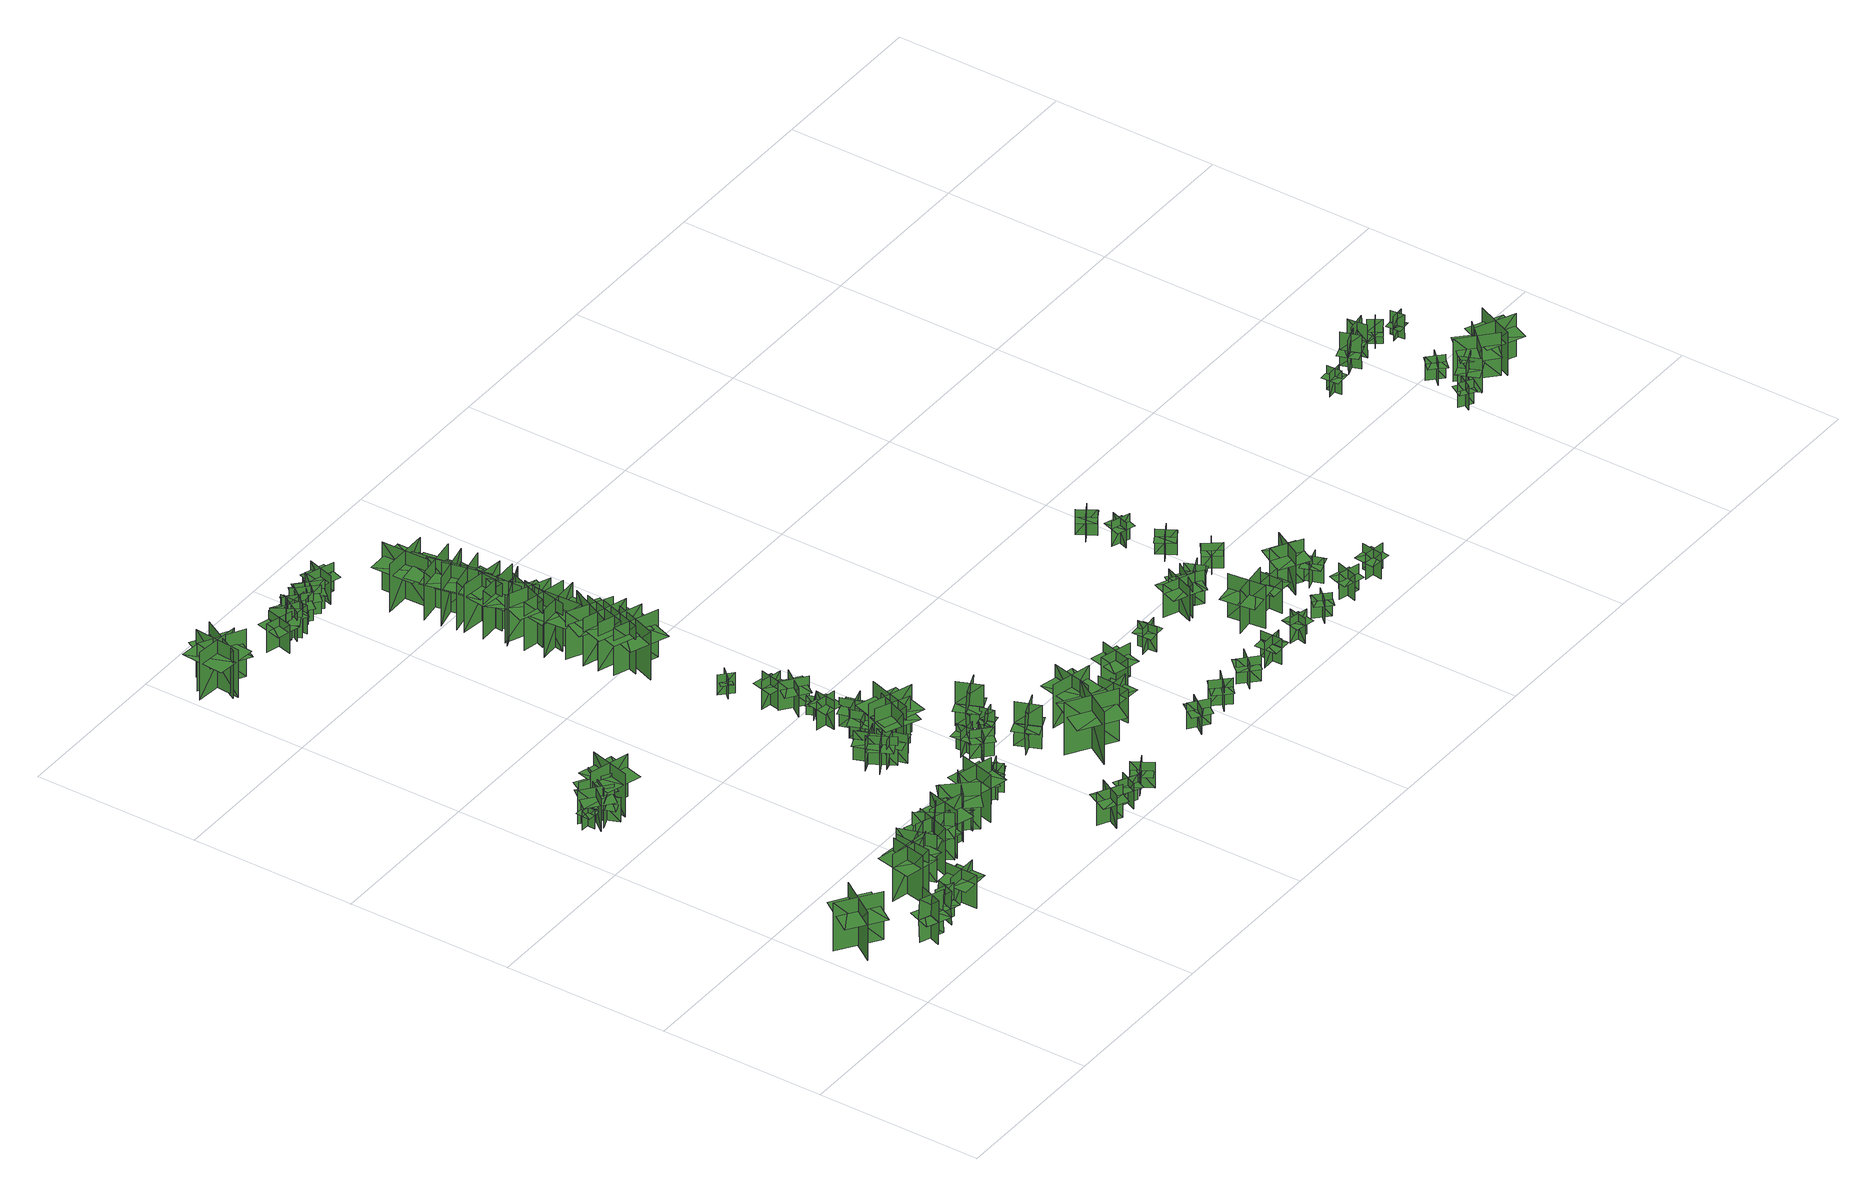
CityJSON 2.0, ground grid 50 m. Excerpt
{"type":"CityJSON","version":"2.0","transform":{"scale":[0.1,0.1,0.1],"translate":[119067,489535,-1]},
"CityObjects":{
"tree1":{"type":"SolitaryVegetationObject","geometry":[{"type":"MultiSurface","lod":"1","boundaries":[[[0,1,2]],[[0,2,3]],[[4,5,6]],[[4,6,7]],[[8,9,10]],[[8,10,11]],[[8,11,12]],[[8,12,13]]]}]},
"tree2":{"type":"SolitaryVegetationObject","geometry":[{"type":"MultiSurface","lod":"1","boundaries":[[[14,15,16]],[[14,16,17]],[[18,19,20]],[[18,20,21]],[[22,23,19]],[[22,19,18]],[[24,25,15]],[[24,15,14]],[[14,15,26]],[[14,26,27]],[[14,28,29]],[[14,29,15]]]}]},
"tree3":{"type":"SolitaryVegetationObject","geometry":[{"type":"MultiSurface","lod":"1","boundaries":[[[30,31,32]],[[30,32,33]],[[34,35,36]],[[34,36,37]],[[38,39,35]],[[38,35,34]],[[40,41,31]],[[40,31,30]],[[30,31,42]],[[30,42,43]],[[30,44,45]],[[30,45,31]]]}]},
"tree4":{"type":"SolitaryVegetationObject","geometry":[{"type":"MultiSurface","lod":"1","boundaries":[[[46,47,48]],[[46,48,49]],[[50,51,52]],[[50,52,53]],[[54,55,56]],[[54,56,57]],[[54,57,58]],[[54,58,59]]]}]},
"tree5":{"type":"SolitaryVegetationObject","geometry":[{"type":"MultiSurface","lod":"1","boundaries":[[[60,61,62]],[[60,62,63]],[[64,65,66]],[[64,66,67]],[[68,69,70]],[[68,70,71]],[[68,71,72]],[[68,72,73]]]}]},
"tree6":{"type":"SolitaryVegetationObject","geometry":[{"type":"MultiSurface","lod":"1","boundaries":[[[74,75,76]],[[74,76,77]],[[78,79,80]],[[78,80,81]],[[82,83,84]],[[82,84,85]],[[82,85,86]],[[82,86,87]]]}]},
"tree7":{"type":"SolitaryVegetationObject","geometry":[{"type":"MultiSurface","lod":"1","boundaries":[[[88,89,90]],[[88,90,91]],[[92,93,94]],[[92,94,95]],[[96,97,98]],[[96,98,99]],[[96,99,100]],[[96,100,101]]]}]},
"tree8":{"type":"SolitaryVegetationObject","geometry":[{"type":"MultiSurface","lod":"1","boundaries":[[[102,103,104]],[[102,104,105]],[[106,107,108]],[[106,108,109]],[[110,111,112]],[[110,112,113]],[[110,113,114]],[[110,114,115]]]}]},
"tree9":{"type":"SolitaryVegetationObject","geometry":[{"type":"MultiSurface","lod":"1","boundaries":[[[116,117,118]],[[116,118,119]],[[120,121,122]],[[120,122,123]],[[124,125,126]],[[124,126,127]],[[124,127,128]],[[124,128,129]]]}]},
"tree10":{"type":"SolitaryVegetationObject","geometry":[{"type":"MultiSurface","lod":"1","boundaries":[[[130,131,132]],[[130,132,133]],[[134,135,136]],[[134,136,137]],[[138,139,140]],[[138,140,141]],[[138,141,142]],[[138,142,143]]]}]},
"tree11":{"type":"SolitaryVegetationObject","geometry":[{"type":"MultiSurface","lod":"1","boundaries":[[[144,145,146]],[[144,146,147]],[[148,149,150]],[[148,150,151]],[[152,153,154]],[[152,154,155]],[[152,155,156]],[[152,156,157]]]}]},
"tree12":{"type":"SolitaryVegetationObject","geometry":[{"type":"MultiSurface","lod":"1","boundaries":[[[158,159,160]],[[158,160,161]],[[162,163,164]],[[162,164,165]],[[166,167,168]],[[166,168,169]],[[166,169,170]],[[166,170,171]]]}]},
"tree13":{"type":"SolitaryVegetationObject","geometry":[{"type":"MultiSurface","lod":"1","boundaries":[[[172,173,174]],[[172,174,175]],[[176,177,178]],[[176,178,179]],[[180,181,182]],[[180,182,183]],[[180,183,184]],[[180,184,185]]]}]},
"tree14":{"type":"SolitaryVegetationObject","geometry":[{"type":"MultiSurface","lod":"1","boundaries":[[[186,187,188]],[[186,188,189]],[[190,191,192]],[[190,192,193]],[[194,195,196]],[[194,196,197]],[[194,197,198]],[[194,198,199]]]}]},
"tree15":{"type":"SolitaryVegetationObject","geometry":[{"type":"MultiSurface","lod":"1","boundaries":[[[200,201,202]],[[200,202,203]],[[204,205,206]],[[204,206,207]],[[208,209,210]],[[208,210,211]],[[208,211,212]],[[208,212,213]]]}]},
"tree16":{"type":"SolitaryVegetationObject","geometry":[{"type":"MultiSurface","lod":"1","boundaries":[[[214,215,216]],[[214,216,217]],[[218,219,220]],[[218,220,221]],[[222,223,224]],[[222,224,225]],[[222,225,226]],[[222,226,227]]]}]},
"tree17":{"type":"SolitaryVegetationObject","geometry":[{"type":"MultiSurface","lod":"1","boundaries":[[[228,229,230]],[[228,230,231]],[[232,233,234]],[[232,234,235]],[[236,237,238]],[[236,238,239]],[[236,239,240]],[[236,240,241]]]}]},
"tree18":{"type":"SolitaryVegetationObject","geometry":[{"type":"MultiSurface","lod":"1","boundaries":[[[242,243,244]],[[242,244,245]],[[246,247,248]],[[246,248,249]],[[250,251,252]],[[250,252,253]],[[250,254,255]],[[250,255,251]]]}]},
"tree19":{"type":"SolitaryVegetationObject","geometry":[{"type":"MultiSurface","lod":"1","boundaries":[[[256,257,258]],[[256,258,259]],[[260,261,262]],[[260,262,263]],[[264,265,266]],[[264,266,267]],[[264,267,268]],[[264,268,269]]]}]},
"tree20":{"type":"SolitaryVegetationObject","geometry":[{"type":"MultiSurface","lod":"1","boundaries":[[[270,271,272]],[[270,272,273]],[[274,275,276]],[[274,276,277]],[[278,279,280]],[[278,280,281]],[[278,281,282]],[[278,282,283]]]}]},
"tree21":{"type":"SolitaryVegetationObject","geometry":[{"type":"MultiSurface","lod":"1","boundaries":[[[284,285,286]],[[284,286,287]],[[288,289,290]],[[288,290,291]],[[292,293,294]],[[292,294,295]],[[292,296,297]],[[292,297,293]]]}]},
"tree22":{"type":"SolitaryVegetationObject","geometry":[{"type":"MultiSurface","lod":"1","boundaries":[[[298,299,300]],[[298,300,301]],[[302,303,304]],[[302,304,305]],[[306,307,308]],[[306,308,309]],[[306,309,310]],[[306,310,311]]]}]},
"tree23":{"type":"SolitaryVegetationObject","geometry":[{"type":"MultiSurface","lod":"1","boundaries":[[[312,313,314]],[[312,314,315]],[[316,317,318]],[[316,318,319]],[[320,321,322]],[[320,322,323]],[[320,324,325]],[[320,325,321]]]}]},
"tree24":{"type":"SolitaryVegetationObject","geometry":[{"type":"MultiSurface","lod":"1","boundaries":[[[326,327,328]],[[326,328,329]],[[330,331,332]],[[330,332,333]],[[334,335,336]],[[334,336,337]],[[334,338,339]],[[334,339,335]]]}]},
"tree25":{"type":"SolitaryVegetationObject","geometry":[{"type":"MultiSurface","lod":"1","boundaries":[[[340,341,342]],[[340,342,343]],[[344,345,346]],[[344,346,347]],[[348,349,350]],[[348,350,351]],[[348,351,352]],[[348,352,353]]]}]},
"tree26":{"type":"SolitaryVegetationObject","geometry":[{"type":"MultiSurface","lod":"1","boundaries":[[[354,355,356]],[[354,356,357]],[[358,359,360]],[[358,360,361]],[[362,363,364]],[[362,364,365]],[[362,365,366]],[[362,366,367]]]}]},
"tree27":{"type":"SolitaryVegetationObject","geometry":[{"type":"MultiSurface","lod":"1","boundaries":[[[368,369,370]],[[368,370,371]],[[372,373,374]],[[372,374,375]],[[376,377,378]],[[376,378,379]],[[376,379,380]],[[376,380,381]]]}]},
"tree28":{"type":"SolitaryVegetationObject","geometry":[{"type":"MultiSurface","lod":"1","boundaries":[[[382,383,384]],[[382,384,385]],[[386,387,388]],[[386,388,389]],[[390,391,392]],[[390,392,393]],[[390,393,394]],[[390,394,395]]]}]},
"tree29":{"type":"SolitaryVegetationObject","geometry":[{"type":"MultiSurface","lod":"1","boundaries":[[[396,397,398]],[[396,398,399]],[[400,401,402]],[[400,402,403]],[[404,405,406]],[[404,406,407]],[[404,407,408]],[[404,408,409]]]}]},
"tree30":{"type":"SolitaryVegetationObject","geometry":[{"type":"MultiSurface","lod":"1","boundaries":[[[410,411,412]],[[410,412,413]],[[414,415,416]],[[414,416,417]],[[418,419,420]],[[418,420,421]],[[418,421,422]],[[418,422,423]]]}]},
"tree31":{"type":"SolitaryVegetationObject","geometry":[{"type":"MultiSurface","lod":"1","boundaries":[[[424,425,426]],[[424,426,427]],[[428,429,430]],[[428,430,431]],[[432,433,434]],[[432,434,435]],[[432,435,436]],[[432,436,437]]]}]},
"tree32":{"type":"SolitaryVegetationObject","geometry":[{"type":"MultiSurface","lod":"1","boundaries":[[[438,439,440]],[[438,440,441]],[[442,443,444]],[[442,444,445]],[[446,447,448]],[[446,448,449]],[[446,449,450]],[[446,450,451]]]}]},
"tree33":{"type":"SolitaryVegetationObject","geometry":[{"type":"MultiSurface","lod":"1","boundaries":[[[452,453,454]],[[452,454,455]],[[456,457,458]],[[456,458,459]],[[460,461,462]],[[460,462,463]],[[460,463,464]],[[460,464,465]]]}]},
"tree34":{"type":"SolitaryVegetationObject","geometry":[{"type":"MultiSurface","lod":"1","boundaries":[[[466,467,468]],[[466,468,469]],[[470,471,472]],[[470,472,473]],[[474,475,476]],[[474,476,477]],[[474,477,478]],[[474,478,479]]]}]},
"tree35":{"type":"SolitaryVegetationObject","geometry":[{"type":"MultiSurface","lod":"1","boundaries":[[[480,481,482]],[[480,482,483]],[[484,485,486]],[[484,486,487]],[[488,489,490]],[[488,490,491]],[[488,491,492]],[[488,492,493]]]}]},
"tree36":{"type":"SolitaryVegetationObject","geometry":[{"type":"MultiSurface","lod":"1","boundaries":[[[494,495,496]],[[494,496,497]],[[498,499,500]],[[498,500,501]],[[502,503,504]],[[502,504,505]],[[502,505,506]],[[502,506,507]]]}]},
"tree37":{"type":"SolitaryVegetationObject","geometry":[{"type":"MultiSurface","lod":"1","boundaries":[[[508,509,510]],[[508,510,511]],[[512,513,514]],[[512,514,515]],[[516,517,518]],[[516,518,519]],[[516,519,520]],[[516,520,521]]]}]},
"tree38":{"type":"SolitaryVegetationObject","geometry":[{"type":"MultiSurface","lod":"1","boundaries":[[[522,523,524]],[[522,524,525]],[[526,527,528]],[[526,528,529]],[[530,531,532]],[[530,532,533]],[[530,533,534]],[[530,534,535]]]}]},
"tree39":{"type":"SolitaryVegetationObject","geometry":[{"type":"MultiSurface","lod":"1","boundaries":[[[536,537,538]],[[536,538,539]],[[540,541,542]],[[540,542,543]],[[544,545,546]],[[544,546,547]],[[544,547,548]],[[544,548,549]]]}]},
"tree40":{"type":"SolitaryVegetationObject","geometry":[{"type":"MultiSurface","lod":"1","boundaries":[[[550,551,552]],[[550,552,553]],[[554,555,556]],[[554,556,557]],[[558,559,560]],[[558,560,561]],[[558,561,562]],[[558,562,563]]]}]},
"tree41":{"type":"SolitaryVegetationObject","geometry":[{"type":"MultiSurface","lod":"1","boundaries":[[[564,565,566]],[[564,566,567]],[[568,569,570]],[[568,570,571]],[[572,573,574]],[[572,574,575]],[[572,575,576]],[[572,576,577]]]}]},
"tree42":{"type":"SolitaryVegetationObject","geometry":[{"type":"MultiSurface","lod":"1","boundaries":[[[578,579,580]],[[578,580,581]],[[582,583,584]],[[582,584,585]],[[586,587,588]],[[586,588,589]],[[586,589,590]],[[586,590,591]]]}]},
"tree43":{"type":"SolitaryVegetationObject","geometry":[{"type":"MultiSurface","lod":"1","boundaries":[[[592,593,594]],[[592,594,595]],[[596,597,598]],[[596,598,599]],[[600,601,602]],[[600,602,603]],[[600,603,604]],[[600,604,605]]]}]},
"tree44":{"type":"SolitaryVegetationObject","geometry":[{"type":"MultiSurface","lod":"1","boundaries":[[[606,607,608]],[[606,608,609]],[[610,611,612]],[[610,612,613]],[[614,615,616]],[[614,616,617]],[[614,617,618]],[[614,618,619]]]}]},
"tree45":{"type":"SolitaryVegetationObject","geometry":[{"type":"MultiSurface","lod":"1","boundaries":[[[620,621,622]],[[620,622,623]],[[624,625,626]],[[624,626,627]],[[628,629,630]],[[628,630,631]],[[628,631,632]],[[628,632,633]]]}]},
"tree46":{"type":"SolitaryVegetationObject","geometry":[{"type":"MultiSurface","lod":"1","boundaries":[[[634,635,636]],[[634,636,637]],[[638,639,640]],[[638,640,641]],[[642,643,644]],[[642,644,645]],[[642,645,646]],[[642,646,647]]]}]},
"tree47":{"type":"SolitaryVegetationObject","geometry":[{"type":"MultiSurface","lod":"1","boundaries":[[[648,649,650]],[[648,650,651]],[[652,653,654]],[[652,654,655]],[[656,657,658]],[[656,658,659]],[[656,659,660]],[[656,660,661]]]}]},
"tree48":{"type":"SolitaryVegetationObject","geometry":[{"type":"MultiSurface","lod":"1","boundaries":[[[662,663,664]],[[662,664,665]],[[666,667,668]],[[666,668,669]],[[670,671,672]],[[670,672,673]],[[670,673,674]],[[670,674,675]]]}]},
"tree49":{"type":"SolitaryVegetationObject","geometry":[{"type":"MultiSurface","lod":"1","boundaries":[[[676,677,678]],[[676,678,679]],[[680,681,682]],[[680,682,683]],[[684,685,681]],[[684,681,680]],[[686,687,677]],[[686,677,676]],[[676,677,688]],[[676,688,689]],[[676,690,691]],[[676,691,677]]]}]},
"tree50":{"type":"SolitaryVegetationObject","geometry":[{"type":"MultiSurface","lod":"1","boundaries":[[[692,693,694]],[[692,694,695]],[[696,697,698]],[[696,698,699]],[[700,701,697]],[[700,697,696]],[[702,703,693]],[[702,693,692]],[[692,693,704]],[[692,704,705]],[[692,706,707]],[[692,707,693]]]}]},
"tree51":{"type":"SolitaryVegetationObject","geometry":[{"type":"MultiSurface","lod":"1","boundaries":[[[708,709,710]],[[708,710,711]],[[712,713,714]],[[712,714,715]],[[716,717,718]],[[716,718,719]],[[716,719,720]],[[716,720,721]]]}]},
"tree52":{"type":"SolitaryVegetationObject","geometry":[{"type":"MultiSurface","lod":"1","boundaries":[[[722,723,724]],[[722,724,725]],[[726,727,728]],[[726,728,729]],[[730,731,732]],[[730,732,733]],[[730,733,734]],[[730,734,735]]]}]},
"tree53":{"type":"SolitaryVegetationObject","geometry":[{"type":"MultiSurface","lod":"1","boundaries":[[[736,737,738]],[[736,738,739]],[[740,741,742]],[[740,742,743]],[[744,745,741]],[[744,741,740]],[[746,747,737]],[[746,737,736]],[[736,737,748]],[[736,748,749]],[[736,750,751]],[[736,751,737]]]}]},
"tree54":{"type":"SolitaryVegetationObject","geometry":[{"type":"MultiSurface","lod":"1","boundaries":[[[752,753,754]],[[752,754,755]],[[756,757,758]],[[756,758,759]],[[760,761,762]],[[760,762,763]],[[760,763,764]],[[760,764,765]]]}]},
"tree55":{"type":"SolitaryVegetationObject","geometry":[{"type":"MultiSurface","lod":"1","boundaries":[[[766,767,768]],[[766,768,769]],[[770,771,772]],[[770,772,773]],[[774,775,776]],[[774,776,777]],[[774,777,778]],[[774,778,779]]]}]},
"tree56":{"type":"SolitaryVegetationObject","geometry":[{"type":"MultiSurface","lod":"1","boundaries":[[[780,781,782]],[[780,782,783]],[[784,785,786]],[[784,786,787]],[[788,789,790]],[[788,790,791]],[[788,791,792]],[[788,792,793]]]}]},
"tree57":{"type":"SolitaryVegetationObject","geometry":[{"type":"MultiSurface","lod":"1","boundaries":[[[794,795,796]],[[794,796,797]],[[798,799,800]],[[798,800,801]],[[802,803,804]],[[802,804,805]],[[802,805,806]],[[802,806,807]]]}]},
"tree58":{"type":"SolitaryVegetationObject","geometry":[{"type":"MultiSurface","lod":"1","boundaries":[[[808,809,810]],[[808,810,811]],[[812,813,814]],[[812,814,815]],[[816,817,818]],[[816,818,819]],[[816,819,820]],[[816,820,821]]]}]},
"tree59":{"type":"SolitaryVegetationObject","geometry":[{"type":"MultiSurface","lod":"1","boundaries":[[[822,823,824]],[[822,824,825]],[[826,827,828]],[[826,828,829]],[[830,831,832]],[[830,832,833]],[[830,833,834]],[[830,834,835]]]}]},
"tree60":{"type":"SolitaryVegetationObject","geometry":[{"type":"MultiSurface","lod":"1","boundaries":[[[836,837,838]],[[836,838,839]],[[840,841,842]],[[840,842,843]],[[844,845,846]],[[844,846,847]],[[844,847,848]],[[844,848,849]]]}]},
"tree61":{"type":"SolitaryVegetationObject","geometry":[{"type":"MultiSurface","lod":"1","boundaries":[[[850,851,852]],[[850,852,853]],[[854,855,856]],[[854,856,857]],[[858,859,860]],[[858,860,861]],[[858,861,862]],[[858,862,863]]]}]},
"tree62":{"type":"SolitaryVegetationObject","geometry":[{"type":"MultiSurface","lod":"1","boundaries":[[[864,865,866]],[[864,866,867]],[[868,869,870]],[[868,870,871]],[[872,873,874]],[[872,874,875]],[[872,875,876]],[[872,876,877]]]}]},
"tree63":{"type":"SolitaryVegetationObject","geometry":[{"type":"MultiSurface","lod":"1","boundaries":[[[878,879,880]],[[878,880,881]],[[882,883,884]],[[882,884,885]],[[886,887,888]],[[886,888,889]],[[886,889,890]],[[886,890,891]]]}]},
"tree64":{"type":"SolitaryVegetationObject","geometry":[{"type":"MultiSurface","lod":"1","boundaries":[[[892,893,894]],[[892,894,895]],[[896,897,898]],[[896,898,899]],[[900,901,902]],[[900,902,903]],[[900,903,904]],[[900,904,905]]]}]},
"tree65":{"type":"SolitaryVegetationObject","geometry":[{"type":"MultiSurface","lod":"1","boundaries":[[[906,907,908]],[[906,908,909]],[[910,911,912]],[[910,912,913]],[[914,915,916]],[[914,916,917]],[[914,917,918]],[[914,918,919]]]}]},
"tree66":{"type":"SolitaryVegetationObject","geometry":[{"type":"MultiSurface","lod":"1","boundaries":[[[920,921,922]],[[920,922,923]],[[924,925,926]],[[924,926,927]],[[928,929,930]],[[928,930,931]],[[928,931,932]],[[928,932,933]]]}]},
"tree67":{"type":"SolitaryVegetationObject","geometry":[{"type":"MultiSurface","lod":"1","boundaries":[[[934,935,936]],[[934,936,937]],[[938,939,940]],[[938,940,941]],[[942,943,944]],[[942,944,945]],[[942,945,946]],[[942,946,947]]]}]},
"tree68":{"type":"SolitaryVegetationObject","geometry":[{"type":"MultiSurface","lod":"1","boundaries":[[[948,949,950]],[[948,950,951]],[[952,953,954]],[[952,954,955]],[[956,957,958]],[[956,958,959]],[[956,959,960]],[[956,960,961]]]}]},
"tree69":{"type":"SolitaryVegetationObject","geometry":[{"type":"MultiSurface","lod":"1","boundaries":[[[962,963,964]],[[962,964,965]],[[966,967,968]],[[966,968,969]],[[970,971,972]],[[970,972,973]],[[970,973,974]],[[970,974,975]]]}]},
"tree70":{"type":"SolitaryVegetationObject","geometry":[{"type":"MultiSurface","lod":"1","boundaries":[[[976,977,978]],[[976,978,979]],[[980,981,982]],[[980,982,983]],[[984,985,986]],[[984,986,987]],[[984,987,988]],[[984,988,989]]]}]},
"tree71":{"type":"SolitaryVegetationObject","geometry":[{"type":"MultiSurface","lod":"1","boundaries":[[[990,991,992]],[[990,992,993]],[[994,995,996]],[[994,996,997]],[[998,999,1000]],[[998,1000,1001]],[[998,1001,1002]],[[998,1002,1003]]]}]},
"tree72":{"type":"SolitaryVegetationObject","geometry":[{"type":"MultiSurface","lod":"1","boundaries":[[[1004,1005,1006]],[[1004,1006,1007]],[[1008,1009,1010]],[[1008,1010,1011]],[[1012,1013,1014]],[[1012,1014,1015]],[[1012,1015,1016]],[[1012,1016,1017]]]}]},
"tree73":{"type":"SolitaryVegetationObject","geometry":[{"type":"MultiSurface","lod":"1","boundaries":[[[1018,1019,1020]],[[1018,1020,1021]],[[1022,1023,1024]],[[1022,1024,1025]],[[1026,1027,1028]],[[1026,1028,1029]],[[1026,1029,1030]],[[1026,1030,1031]]]}]},
"tree74":{"type":"SolitaryVegetationObject","geometry":[{"type":"MultiSurface","lod":"1","boundaries":[[[1032,1033,1034]],[[1032,1034,1035]],[[1036,1037,1038]],[[1036,1038,1039]],[[1040,1041,1042]],[[1040,1042,1043]],[[1040,1043,1044]],[[1040,1044,1045]]]}]},
"tree75":{"type":"SolitaryVegetationObject","geometry":[{"type":"MultiSurface","lod":"1","boundaries":[[[1046,1047,1048]],[[1046,1048,1049]],[[1050,1051,1052]],[[1050,1052,1053]],[[1054,1055,1056]],[[1054,1056,1057]],[[1054,1057,1058]],[[1054,1058,1059]]]}]},
"tree76":{"type":"SolitaryVegetationObject","geometry":[{"type":"MultiSurface","lod":"1","boundaries":[[[1060,1061,1062]],[[1060,1062,1063]],[[1064,1065,1066]],[[1064,1066,1067]],[[1068,1069,1070]],[[1068,1070,1071]],[[1068,1071,1072]],[[1068,1072,1073]]]}]},
"tree77":{"type":"SolitaryVegetationObject","geometry":[{"type":"MultiSurface","lod":"1","boundaries":[[[1074,1075,1076]],[[1074,1076,1077]],[[1078,1079,1080]],[[1078,1080,1081]],[[1082,1083,1084]],[[1082,1084,1085]],[[1082,1085,1086]],[[1082,1086,1087]]]}]},
"tree78":{"type":"SolitaryVegetationObject","geometry":[{"type":"MultiSurface","lod":"1","boundaries":[[[1088,1089,1090]],[[1088,1090,1091]],[[1092,1093,1094]],[[1092,1094,1095]],[[1096,1097,1098]],[[1096,1098,1099]],[[1096,1099,1100]],[[1096,1100,1101]]]}]},
"tree79":{"type":"SolitaryVegetationObject","geometry":[{"type":"MultiSurface","lod":"1","boundaries":[[[1102,1103,1104]],[[1102,1104,1105]],[[1106,1107,1108]],[[1106,1108,1109]],[[1110,1111,1112]],[[1110,1112,1113]],[[1110,1113,1114]],[[1110,1114,1115]]]}]},
"tree80":{"type":"SolitaryVegetationObject","geometry":[{"type":"MultiSurface","lod":"1","boundaries":[[[1116,1117,1118]],[[1116,1118,1119]],[[1120,1121,1122]],[[1120,1122,1123]],[[1124,1125,1126]],[[1124,1126,1127]],[[1124,1127,1128]],[[1124,1128,1129]]]}]},
"tree81":{"type":"SolitaryVegetationObject","geometry":[{"type":"MultiSurface","lod":"1","boundaries":[[[1130,1131,1132]],[[1130,1132,1133]],[[1134,1135,1136]],[[1134,1136,1137]],[[1138,1139,1140]],[[1138,1140,1141]],[[1138,1141,1142]],[[1138,1142,1143]]]}]},
"tree82":{"type":"SolitaryVegetationObject","geometry":[{"type":"MultiSurface","lod":"1","boundaries":[[[1144,1145,1146]],[[1144,1146,1147]],[[1148,1149,1150]],[[1148,1150,1151]],[[1152,1153,1154]],[[1152,1154,1155]],[[1152,1155,1156]],[[1152,1156,1157]]]}]},
"tree83":{"type":"SolitaryVegetationObject","geometry":[{"type":"MultiSurface","lod":"1","boundaries":[[[1158,1159,1160]],[[1158,1160,1161]],[[1162,1163,1164]],[[1162,1164,1165]],[[1166,1167,1168]],[[1166,1168,1169]],[[1166,1169,1170]],[[1166,1170,1171]]]}]},
"tree84":{"type":"SolitaryVegetationObject","geometry":[{"type":"MultiSurface","lod":"1","boundaries":[[[1172,1173,1174]],[[1172,1174,1175]],[[1176,1177,1178]],[[1176,1178,1179]],[[1180,1181,1182]],[[1180,1182,1183]],[[1180,1183,1184]],[[1180,1184,1185]]]}]},
"tree85":{"type":"SolitaryVegetationObject","geometry":[{"type":"MultiSurface","lod":"1","boundaries":[[[1186,1187,1188]],[[1186,1188,1189]],[[1190,1191,1192]],[[1190,1192,1193]],[[1194,1195,1196]],[[1194,1196,1197]],[[1194,1197,1198]],[[1194,1198,1199]]]}]},
"tree86":{"type":"SolitaryVegetationObject","geometry":[{"type":"MultiSurface","lod":"1","boundaries":[[[1200,1201,1202]],[[1200,1202,1203]],[[1204,1205,1206]],[[1204,1206,1207]],[[1208,1209,1210]],[[1208,1210,1211]],[[1208,1211,1212]],[[1208,1212,1213]]]}]},
"tree87":{"type":"SolitaryVegetationObject","geometry":[{"type":"MultiSurface","lod":"1","boundaries":[[[1214,1215,1216]],[[1214,1216,1217]],[[1218,1219,1220]],[[1218,1220,1221]],[[1222,1223,1224]],[[1222,1224,1225]],[[1222,1225,1226]],[[1222,1226,1227]]]}]},
"tree88":{"type":"SolitaryVegetationObject","geometry":[{"type":"MultiSurface","lod":"1","boundaries":[[[1228,1229,1230]],[[1228,1230,1231]],[[1232,1233,1234]],[[1232,1234,1235]],[[1236,1237,1238]],[[1236,1238,1239]],[[1236,1239,1240]],[[1236,1240,1241]]]}]},
"tree89":{"type":"SolitaryVegetationObject","geometry":[{"type":"MultiSurface","lod":"1","boundaries":[[[1242,1243,1244]],[[1242,1244,1245]],[[1246,1247,1248]],[[1246,1248,1249]],[[1250,1251,1252]],[[1250,1252,1253]],[[1250,1253,1254]],[[1250,1254,1255]]]}]},
"tree90":{"type":"SolitaryVegetationObject","geometry":[{"type":"MultiSurface","lod":"1","boundaries":[[[1256,1257,1258]],[[1256,1258,1259]],[[1260,1261,1262]],[[1260,1262,1263]],[[1264,1265,1266]],[[1264,1266,1267]],[[1264,1267,1268]],[[1264,1268,1269]]]}]},
"tree91":{"type":"SolitaryVegetationObject","geometry":[{"type":"MultiSurface","lod":"1","boundaries":[[[1270,1271,1272]],[[1270,1272,1273]],[[1274,1275,1276]],[[1274,1276,1277]],[[1278,1279,1280]],[[1278,1280,1281]],[[1278,1282,1283]],[[1278,1283,1279]]]}]},
"tree92":{"type":"SolitaryVegetationObject","geometry":[{"type":"MultiSurface","lod":"1","boundaries":[[[1284,1285,1286]],[[1284,1286,1287]],[[1288,1289,1290]],[[1288,1290,1291]],[[1292,1293,1294]],[[1292,1294,1295]],[[1292,1296,1297]],[[1292,1297,1293]]]}]},
"tree93":{"type":"SolitaryVegetationObject","geometry":[{"type":"MultiSurface","lod":"1","boundaries":[[[1298,1299,1300]],[[1298,1300,1301]],[[1302,1303,1304]],[[1302,1304,1305]],[[1306,1307,1303]],[[1306,1303,1302]],[[1308,1309,1299]],[[1308,1299,1298]],[[1298,1299,1310]],[[1298,1310,1311]],[[1298,1312,1313]],[[1298,1313,1299]]]}]},
"tree94":{"type":"SolitaryVegetationObject","geometry":[{"type":"MultiSurface","lod":"1","boundaries":[[[1314,1315,1316]],[[1314,1316,1317]],[[1318,1319,1320]],[[1318,1320,1321]],[[1322,1323,1324]],[[1322,1324,1325]],[[1322,1326,1327]],[[1322,1327,1323]]]}]},
"tree95":{"type":"SolitaryVegetationObject","geometry":[{"type":"MultiSurface","lod":"1","boundaries":[[[1328,1329,1330]],[[1328,1330,1331]],[[1332,1333,1334]],[[1332,1334,1335]],[[1336,1337,1338]],[[1336,1338,1339]],[[1336,1339,1340]],[[1336,1340,1341]]]}]},
"tree96":{"type":"SolitaryVegetationObject","geometry":[{"type":"MultiSurface","lod":"1","boundaries":[[[1342,1343,1344]],[[1342,1344,1345]],[[1346,1347,1348]],[[1346,1348,1349]],[[1350,1351,1347]],[[1350,1347,1346]],[[1352,1353,1343]],[[1352,1343,1342]],[[1342,1343,1354]],[[1342,1354,1355]],[[1342,1356,1357]],[[1342,1357,1343]]]}]},
"tree97":{"type":"SolitaryVegetationObject","geometry":[{"type":"MultiSurface","lod":"1","boundaries":[[[1358,1359,1360]],[[1358,1360,1361]],[[1362,1363,1364]],[[1362,1364,1365]],[[1366,1367,1368]],[[1366,1368,1369]],[[1366,1369,1370]],[[1366,1370,1371]]]}]},
"tree98":{"type":"SolitaryVegetationObject","geometry":[{"type":"MultiSurface","lod":"1","boundaries":[[[1372,1373,1374]],[[1372,1374,1375]],[[1376,1377,1378]],[[1376,1378,1379]],[[1380,1381,1377]],[[1380,1377,1376]],[[1382,1383,1373]],[[1382,1373,1372]],[[1372,1373,1384]],[[1372,1384,1385]],[[1372,1386,1387]],[[1372,1387,1373]]]}]},
"tree99":{"type":"SolitaryVegetationObject","geometry":[{"type":"MultiSurface","lod":"1","boundaries":[[[1388,1389,1390]],[[1388,1390,1391]],[[1392,1393,1394]],[[1392,1394,1395]],[[1396,1397,1398]],[[1396,1398,1399]],[[1396,1399,1400]],[[1396,1400,1401]]]}]},
"tree100":{"type":"SolitaryVegetationObject","geometry":[{"type":"MultiSurface","lod":"1","boundaries":[[[1402,1403,1404]],[[1402,1404,1405]],[[1406,1407,1408]],[[1406,1408,1409]],[[1410,1411,1407]],[[1410,1407,1406]],[[1412,1413,1403]],[[1412,1403,1402]],[[1402,1403,1414]],[[1402,1414,1415]],[[1402,1416,1417]],[[1402,1417,1403]]]}]}
},
"vertices":[
[158,249,16],[40,329,16],[40,329,172],[158,249,172],[138,349,16],[57,231,16],[57,231,172],[138,349,172],[135,344,128],[83,379,128],[9,271,128],[60,235,128],[112,200,128],[186,309,128],
[250,188,87],[222,117,87],[259,102,88],[287,174,88],[272,140,87],[201,167,87],[199,163,157],[271,136,157],[271,136,17],[199,163,17],[247,189,17],[219,118,17],[222,117,157],[250,188,157],[214,202,88],[186,131,88],
[291,176,72],[346,155,72],[357,184,72],[302,205,72],[328,194,72],[307,138,72],[310,137,127],[332,193,127],[332,193,18],[310,137,18],[290,174,18],[346,153,18],[346,155,127],[291,176,127],[280,148,72],[336,127,72],
[372,365,16],[349,257,16],[349,257,170],[372,365,170],[310,325,16],[418,302,16],[418,302,170],[310,325,170],[310,325,127],[299,271,127],[407,248,127],[418,302,127],[430,356,127],[322,380,127],
[410,225,16],[410,125,16],[410,125,124],[410,225,124],[360,174,16],[460,175,16],[460,175,124],[360,174,124],[364,174,94],[364,130,94],[456,131,94],[456,175,94],[456,219,94],[364,218,94],
[390,369,16],[380,259,16],[380,259,170],[390,369,170],[333,322,16],[443,312,16],[443,312,170],[333,322,170],[333,322,127],[328,267,127],[438,257,127],[443,312,127],[449,367,127],[338,378,127],
[153,1176,17],[108,1179,17],[108,1179,78],[153,1176,78],[133,1199,17],[131,1154,17],[131,1154,78],[133,1199,78],[133,1199,61],[111,1200,61],[108,1156,61],[131,1154,61],[153,1153,61],[155,1197,61],
[133,1134,15],[195,1212,15],[195,1212,124],[133,1134,124],[204,1142,15],[126,1205,15],[126,1205,124],[204,1142,124],[201,1145,94],[228,1179,94],[156,1237,94],[129,1202,94],[101,1168,94],[173,1111,94],
[197,1117,15],[170,1184,15],[170,1184,93],[197,1117,93],[216,1165,15],[150,1138,15],[150,1138,93],[216,1165,93],[214,1163,71],[202,1193,71],[141,1168,71],[153,1139,71],[164,1110,71],[225,1134,71],
[449,280,14],[415,386,14],[415,386,168],[449,280,168],[483,346,14],[378,312,14],[378,312,168],[483,346,168],[483,346,125],[466,398,125],[361,365,125],[378,312,125],[394,259,125],[500,293,125],
[226,1241,16],[175,1155,16],[175,1155,124],[226,1241,124],[157,1223,16],[243,1172,16],[243,1172,124],[157,1223,124],[160,1221,94],[138,1183,94],[217,1136,94],[239,1174,94],[262,1212,94],[182,1258,94],
[177,1199,14],[302,1166,14],[302,1166,154],[177,1199,154],[224,1120,14],[258,1244,14],[258,1244,154],[224,1120,154],[225,1125,115],[280,1110,115],[311,1225,115],[256,1239,115],[202,1254,115],[171,1140,115],
[521,383,15],[485,278,15],[485,278,169],[521,383,169],[455,351,15],[559,315,15],[559,315,169],[455,351,169],[455,351,125],[437,298,125],[541,262,125],[559,315,125],[577,367,125],[473,403,125],
[556,297,15],[496,391,15],[496,391,169],[556,297,169],[572,369,15],[479,310,15],[479,310,169],[572,369,169],[572,369,126],[543,416,126],[449,357,126],[479,310,126],[508,263,126],[602,322,126],
[529,358,16],[636,329,16],[636,329,170],[529,358,170],[565,294,16],[594,401,16],[594,401,170],[565,294,170],[565,294,127],[619,279,127],[648,386,127],[594,401,127],[541,415,127],[512,309,127],
[635,324,15],[718,398,15],[718,398,169],[635,324,169],[709,319,15],[635,402,15],[635,402,169],[709,319,169],[709,319,126],[750,356,126],[676,439,126],[635,402,126],[594,365,126],[668,282,126],
[18,2339,14],[160,2326,14],[160,2326,169],[18,2339,169],[84,2261,14],[97,2404,14],[97,2404,169],[84,2261,169],[84,2267,126],[147,2261,126],[159,2392,126],[97,2398,126],[34,2404,126],[22,2273,126],
[666,368,17],[721,353,17],[721,353,111],[666,368,111],[688,330,17],[703,385,17],[703,385,111],[688,330,111],[688,330,81],[703,385,81],[673,393,81],[658,338,81],[718,322,81],[733,377,81],
[176,2299,11],[51,2369,11],[51,2369,166],[176,2299,166],[148,2397,11],[77,2272,11],[77,2272,166],[148,2397,166],[145,2392,123],[90,2423,123],[25,2308,123],[80,2278,123],[134,2247,123],[199,2361,123],
[815,358,14],[708,387,14],[708,387,168],[815,358,168],[778,422,14],[749,315,14],[749,315,168],[778,422,168],[778,422,125],[725,436,125],[696,329,125],[749,315,125],[803,301,125],[831,408,125],
[792,396,18],[835,359,18],[835,359,113],[792,396,113],[796,352,18],[832,396,18],[832,396,113],[796,352,113],[796,352,82],[832,396,82],[808,416,82],[772,372,82],[819,332,82],[856,376,82],
[910,23,18],[946,91,18],[946,91,126],[910,23,126],[959,38,18],[891,74,18],[891,74,126],[959,38,126],[959,38,95],[977,72,95],[908,108,95],[891,74,95],[873,39,95],[941,4,95],
[870,377,18],[813,381,18],[813,381,113],[870,377,113],[841,410,18],[837,353,18],[837,353,113],[841,410,113],[841,410,82],[837,353,82],[868,350,82],[872,407,82],[810,412,82],[806,356,82],
[891,395,18],[839,371,18],[839,371,112],[891,395,112],[850,410,18],[874,358,18],[874,358,112],[850,410,112],[850,410,82],[874,358,82],[902,372,82],[878,423,82],[821,397,82],[845,345,82],
[815,657,17],[772,732,17],[772,732,110],[815,657,110],[831,716,17],[756,674,17],[756,674,110],[831,716,110],[828,715,84],[809,747,84],[740,708,84],[759,676,84],[777,643,84],[846,682,84],
[747,714,17],[827,745,17],[827,745,111],[747,714,111],[803,690,17],[772,770,17],[772,770,111],[803,690,111],[802,693,85],[837,706,85],[809,780,85],[774,767,85],[739,753,85],[766,680,85],
[371,2288,18],[288,2310,18],[288,2310,111],[371,2288,111],[340,2340,18],[318,2257,18],[318,2257,111],[340,2340,111],[339,2337,85],[303,2347,85],[283,2270,85],[319,2261,85],[355,2251,85],[375,2327,85],
[785,671,17],[868,694,17],[868,694,110],[785,671,110],[839,641,17],[816,724,17],[816,724,110],[839,641,110],[838,645,84],[874,654,84],[853,731,84],[817,721,84],[781,711,84],[801,635,84],
[1036,91,14],[1011,38,14],[1011,38,96],[1036,91,96],[999,78,14],[1052,53,14],[1052,53,96],[999,78,96],[999,78,73],[986,51,73],[1040,26,73],[1052,53,73],[1065,80,73],[1011,105,73],
[350,2343,18],[395,2270,18],[395,2270,112],[350,2343,112],[336,2283,18],[409,2328,18],[409,2328,112],[336,2283,112],[339,2285,86],[359,2253,86],[426,2294,86],[406,2326,86],[387,2358,86],[320,2316,86],
[849,677,17],[890,695,17],[890,695,79],[849,677,79],[876,666,17],[859,706,17],[859,706,79],[876,666,79],[876,666,61],[897,675,61],[879,715,61],[859,706,61],[838,698,61],[856,657,61],
[888,760,14],[843,659,14],[843,659,168],[888,760,168],[819,734,14],[920,689,14],[920,689,168],[819,734,168],[819,734,125],[797,683,125],[898,639,125],[920,689,125],[942,740,125],[841,784,125],
[432,2285,19],[359,2330,19],[359,2330,112],[432,2285,112],[418,2345,19],[373,2272,19],[373,2272,112],[418,2345,112],[416,2342,86],[384,2362,86],[342,2295,86],[374,2275,86],[406,2255,86],[448,2322,86],
[901,808,16],[820,779,16],[820,779,109],[901,808,109],[845,833,16],[874,753,16],[874,753,109],[845,833,109],[847,830,83],[811,817,83],[838,743,83],[873,756,83],[909,769,83],[882,843,83],
[461,2311,18],[375,2312,18],[375,2312,111],[461,2311,111],[417,2355,18],[417,2269,18],[417,2269,111],[417,2355,111],[417,2351,85],[380,2351,85],[379,2272,85],[417,2272,85],[454,2272,85],[455,2351,85],
[917,806,14],[873,670,14],[873,670,169],[917,806,169],[827,758,14],[963,714,14],[963,714,169],[827,758,169],[832,757,126],[813,697,126],[938,656,126],[957,716,126],[977,775,126],[851,816,126],
[949,519,16],[998,474,16],[998,474,109],[949,519,109],[950,475,16],[995,524,16],[995,524,109],[950,475,109],[950,475,83],[975,453,83],[1020,502,83],[995,524,83],[971,546,83],[926,498,83],
[1067,58,15],[1125,91,15],[1125,91,99],[1067,58,99],[1119,44,15],[1085,102,15],[1085,102,99],[1119,44,99],[1073,56,72],[1089,29,72],[1146,64,72],[1130,90,72],[1114,117,72],[1057,82,72],
[851,884,19],[862,949,19],[862,949,112],[851,884,112],[887,909,19],[822,921,19],[822,921,112],[887,909,112],[887,909,86],[893,941,86],[828,953,86],[822,921,86],[816,888,86],[881,876,86],
[941,543,15],[999,545,15],[999,545,97],[941,543,97],[969,516,15],[967,575,15],[967,575,97],[969,516,97],[969,516,74],[999,517,74],[996,576,74],[967,575,74],[937,574,74],[940,515,74],
[405,2342,20],[472,2288,20],[472,2288,113],[405,2342,113],[412,2281,20],[466,2348,20],[466,2348,113],[412,2281,113],[414,2284,87],[443,2260,87],[493,2322,87],[464,2345,87],[434,2369,87],[385,2308,87],
[874,885,17],[899,803,17],[899,803,110],[874,885,110],[845,831,17],[928,855,17],[928,855,110],[845,831,110],[849,832,84],[859,796,84],[935,818,84],[924,854,84],[914,890,84],[838,868,84],
[884,944,19],[865,984,19],[865,984,80],[884,944,80],[894,972,19],[854,953,19],[854,953,80],[894,972,80],[894,972,63],[885,992,63],[845,973,63],[854,953,63],[864,933,63],[904,952,63],
[855,1118,18],[841,1053,18],[841,1053,110],[855,1118,110],[818,1094,18],[883,1080,18],[883,1080,110],[818,1094,110],[818,1094,84],[811,1061,84],[876,1048,84],[883,1080,84],[890,1113,84],[825,1126,84],
[451,2351,19],[512,2290,19],[512,2290,112],[451,2351,112],[452,2290,19],[512,2350,19],[512,2350,112],[452,2290,112],[454,2292,86],[481,2266,86],[536,2322,86],[510,2348,86],[483,2375,86],[427,2319,86],
[906,1002,18],[838,1054,18],[838,1054,111],[906,1002,111],[897,1063,18],[845,994,18],[845,994,111],[897,1063,111],[895,1060,85],[865,1083,85],[817,1019,85],[848,997,85],[878,974,85],[925,1038,85],
[840,1228,17],[806,1193,17],[806,1193,83],[840,1228,83],[805,1227,17],[840,1193,17],[840,1193,83],[805,1227,83],[809,1223,58],[795,1209,58],[820,1185,58],[834,1200,58],[848,1214,58],[823,1238,58],
[533,2356,19],[476,2292,19],[476,2292,112],[533,2356,112],[472,2352,19],[536,2295,19],[536,2295,112],[472,2352,112],[475,2350,86],[450,2322,86],[508,2269,86],[533,2297,86],[558,2325,86],[500,2378,86],
[1067,459,86],[1096,389,86],[1133,404,87],[1103,475,87],[1116,440,86],[1046,411,86],[1047,407,156],[1118,436,156],[1118,436,16],[1047,407,16],[1064,458,16],[1093,388,16],[1096,389,156],[1067,459,156],[1031,445,87],[1060,374,87],
[1061,564,60],[1071,523,60],[1093,528,60],[1083,569,60],[1087,549,60],[1045,539,60],[1046,537,99],[1087,547,99],[1087,547,21],[1046,537,21],[1060,564,21],[1070,523,21],[1071,523,99],[1061,564,99],[1040,559,60],[1050,518,60],
[863,1455,11],[729,1505,11],[729,1505,166],[863,1455,166],[819,1548,11],[769,1414,11],[769,1414,166],[819,1548,166],[817,1543,123],[759,1564,123],[713,1441,123],[771,1419,123],[830,1397,123],[876,1521,123],
[812,1595,13],[766,1460,13],[766,1460,169],[812,1595,169],[720,1549,13],[856,1503,13],[856,1503,169],[720,1549,169],[726,1547,126],[706,1488,126],[830,1445,126],[850,1505,126],[871,1564,126],[746,1606,126],
[1052,636,86],[1081,566,86],[1117,581,87],[1089,651,87],[1101,617,86],[1030,588,86],[1032,584,157],[1103,613,157],[1103,613,16],[1032,584,16],[1049,635,16],[1078,564,16],[1081,566,157],[1052,636,157],[1016,622,87],[1045,551,87],
[804,1640,16],[760,1504,16],[760,1504,171],[804,1640,171],[713,1592,16],[850,1549,16],[850,1549,171],[713,1592,171],[719,1590,128],[700,1531,128],[825,1491,128],[844,1551,128],[863,1610,128],[738,1650,128],
[1130,214,15],[1212,348,15],[1212,348,186],[1130,214,186],[1239,242,15],[1105,324,15],[1105,324,186],[1239,242,186],[1234,245,138],[1269,304,138],[1146,379,138],[1110,320,138],[1074,262,138],[1198,186,138],
[743,1549,16],[806,1677,16],[806,1677,171],[743,1549,171],[839,1582,16],[711,1646,16],[711,1646,171],[839,1582,171],[834,1585,128],[862,1641,128],[744,1699,128],[716,1643,128],[688,1587,128],[806,1529,128],
[557,2291,20],[583,2372,20],[583,2372,113],[557,2291,113],[611,2319,20],[529,2346,20],[529,2346,113],[611,2319,113],[608,2320,87],[619,2356,87],[544,2380,87],[532,2344,87],[521,2309,87],[596,2285,87],
[759,1778,12],[766,1635,12],[766,1635,167],[759,1778,167],[691,1701,12],[834,1709,12],[834,1709,167],[691,1701,167],[697,1702,124],[700,1639,124],[832,1646,124],[828,1709,124],[825,1771,124],[694,1764,124],
[741,1676,12],[769,1817,12],[769,1817,168],[741,1676,168],[826,1734,12],[686,1762,12],[686,1762,168],[826,1734,168],[820,1735,124],[833,1796,124],[704,1822,124],[691,1761,124],[679,1699,124],[808,1674,124],
[778,1861,13],[723,1728,13],[723,1728,168],[778,1861,168],[684,1821,13],[816,1766,13],[816,1766,168],[684,1821,168],[689,1819,125],[665,1761,125],[786,1710,125],[811,1768,125],[835,1826,125],[713,1876,125],
[677,1809,13],[808,1866,13],[808,1866,169],[677,1809,169],[772,1772,13],[716,1904,13],[716,1904,169],[772,1772,169],[770,1778,125],[827,1802,125],[775,1923,125],[718,1899,125],[660,1874,125],[712,1753,125],
[740,1808,13],[735,1952,13],[735,1952,169],[740,1808,169],[809,1884,13],[666,1879,13],[666,1879,169],[809,1884,169],[803,1884,125],[801,1946,125],[669,1942,125],[671,1879,125],[674,1817,125],[805,1821,125],
[739,2001,14],[723,1858,14],[723,1858,169],[739,2001,169],[660,1936,14],[802,1920,14],[802,1920,169],[660,1936,169],[666,1935,126],[659,1873,126],[789,1858,126],[796,1921,126],[803,1983,126],[673,1998,126],
[796,1986,16],[656,1957,16],[656,1957,171],[796,1986,171],[710,2041,16],[740,1901,16],[740,1901,171],[710,2041,171],[711,2036,128],[650,2023,128],[677,1894,128],[739,1907,128],[800,1920,128],[773,2048,128],
[647,2000,17],[786,2032,17],[786,2032,173],[647,2000,173],[734,1947,17],[702,2086,17],[702,2086,173],[734,1947,173],[732,1952,129],[793,1966,129],[764,2094,129],[703,2081,129],[642,2067,129],[671,1938,129],
[784,2072,17],[643,2051,17],[643,2051,172],[784,2072,172],[701,2132,17],[723,1991,17],[723,1991,172],[701,2132,172],[702,2126,129],[640,2117,129],[660,1987,129],[722,1996,129],[784,2006,129],[764,2136,129],
[625,2149,14],[768,2151,14],[768,2151,169],[625,2149,169],[699,2079,14],[697,2222,14],[697,2222,169],[699,2079,169],[699,2084,126],[762,2085,126],[760,2217,126],[698,2216,126],[635,2215,126],[637,2084,126],
[1187,416,16],[1313,388,16],[1313,388,156],[1187,416,156],[1237,339,16],[1265,464,16],[1265,464,156],[1237,339,156],[1238,344,117],[1293,331,117],[1319,447,117],[1264,459,117],[1209,472,117],[1183,356,117],
[1326,368,13],[1320,268,13],[1320,268,122],[1326,368,122],[1273,320,13],[1373,314,13],[1373,314,122],[1273,320,122],[1277,319,92],[1275,276,92],[1367,270,92],[1369,314,92],[1372,358,92],[1280,363,92],
[1384,78,16],[1424,131,16],[1424,131,100],[1384,78,100],[1436,85,16],[1383,125,16],[1383,125,100],[1436,85,100],[1390,78,73],[1415,60,73],[1454,114,73],[1429,133,73],[1404,151,73],[1365,96,73],
[1551,133,17],[1502,87,17],[1502,87,101],[1551,133,101],[1497,135,17],[1543,86,17],[1543,86,101],[1497,135,101],[1544,134,74],[1523,156,74],[1475,109,74],[1496,87,74],[1518,65,74],[1566,111,74],
[1495,382,12],[1399,409,12],[1399,409,121],[1495,382,121],[1459,444,12],[1433,347,12],[1433,347,121],[1459,444,121],[1458,440,90],[1416,452,90],[1392,363,90],[1434,351,90],[1476,340,90],[1500,429,90],
[1667,83,18],[1618,129,18],[1618,129,101],[1667,83,101],[1665,136,18],[1620,87,18],[1620,87,101],[1665,136,101],[1667,89,74],[1688,112,74],[1639,157,74],[1618,134,74],[1597,111,74],[1647,66,74],
[1596,412,11],[1655,417,11],[1655,417,93],[1596,412,93],[1625,387,11],[1621,445,11],[1621,445,93],[1625,387,93],[1625,387,70],[1655,389,70],[1651,448,70],[1621,445,70],[1592,443,70],[1596,384,70],
[1758,146,18],[1758,79,18],[1758,79,102],[1758,146,102],[1720,108,18],[1787,109,18],[1787,109,102],[1720,108,102],[1753,142,75],[1722,141,75],[1724,74,75],[1755,75,75],[1786,76,75],[1784,143,75],
[1849,115,18],[1907,102,18],[1907,102,100],[1849,115,100],[1870,81,18],[1883,139,18],[1883,139,100],[1870,81,100],[1870,81,77],[1899,75,77],[1912,132,77],[1883,139,77],[1854,145,77],[1842,88,77],
[1787,393,12],[1825,486,12],[1825,486,120],[1787,393,120],[1852,422,12],[1760,460,12],[1760,460,120],[1852,422,120],[1849,423,90],[1865,464,90],[1780,499,90],[1763,458,90],[1747,417,90],[1832,383,90],
[1926,263,16],[1813,250,16],[1813,250,157],[1926,263,157],[1855,319,16],[1868,207,16],[1868,207,157],[1855,319,157],[1918,271,111],[1911,322,111],[1799,307,111],[1806,255,111],[1813,204,111],[1925,219,111],
[1879,409,8],[1797,467,8],[1797,467,117],[1879,409,117],[1866,479,8],[1808,398,8],[1808,398,117],[1866,479,117],[1864,476,86],[1828,501,86],[1775,426,86],[1810,401,86],[1846,376,86],[1899,451,86],
[1982,248,19],[1904,248,19],[1904,248,127],[1982,248,127],[1945,284,19],[1945,207,19],[1945,207,127],[1945,284,127],[1945,284,97],[1907,284,97],[1906,207,97],[1945,207,97],[1984,207,97],[1984,284,97],
[2011,93,18],[1971,132,18],[1971,132,95],[2011,93,95],[2011,130,18],[1972,90,18],[1972,90,95],[2011,130,95],[2011,130,74],[1991,149,74],[1952,110,74],[1972,90,74],[1991,71,74],[2030,110,74],
[1918,432,17],[1893,485,17],[1893,485,99],[1918,432,99],[1932,469,17],[1878,444,17],[1878,444,99],[1932,469,99],[1932,469,76],[1919,496,76],[1866,470,76],[1878,444,76],[1891,417,76],[1944,442,76],
[2037,227,15],[2085,314,15],[2085,314,154],[2037,227,154],[2100,244,15],[2013,293,15],[2013,293,154],[2100,244,154],[2100,244,115],[2125,288,115],[2038,336,115],[2013,293,115],[1989,249,115],[2076,201,115],
[2146,100,19],[2082,119,19],[2082,119,103],[2146,100,103],[2121,147,19],[2101,82,19],[2101,82,103],[2121,147,103],[2144,105,76],[2152,135,76],[2088,154,76],[2079,124,76],[2071,94,76],[2135,76,76],
[1993,498,16],[2029,451,16],[2029,451,98],[1993,498,98],[1987,460,16],[2035,495,16],[2035,495,98],[1987,460,98],[1987,460,75],[2005,436,75],[2052,471,75],[2035,495,75],[2017,518,75],[1970,483,75],
[2010,622,20],[1959,592,20],[1959,592,102],[2010,622,102],[1972,632,20],[2002,582,20],[2002,582,102],[1972,632,102],[1972,632,79],[1946,617,79],[1976,566,79],[2002,582,79],[2027,597,79],[1997,647,79],
[2138,234,16],[2082,215,16],[2082,215,98],[2138,234,98],[2102,251,16],[2122,195,16],[2122,195,98],[2102,251,98],[2102,251,75],[2075,242,75],[2094,186,75],[2122,195,75],[2150,205,75],[2130,261,75],
[1935,744,20],[1991,725,20],[1991,725,102],[1935,744,102],[1952,709,20],[1971,765,20],[1971,765,102],[1952,709,102],[1952,709,79],[1980,700,79],[1999,756,79],[1971,765,79],[1943,774,79],[1924,718,79],
[1964,845,19],[1914,813,19],[1914,813,101],[1964,845,101],[1926,854,19],[1957,804,19],[1957,804,101],[1926,854,101],[1926,854,78],[1901,838,78],[1932,788,78],[1957,804,78],[1982,819,78],[1951,869,78],
[2265,106,15],[2199,115,15],[2199,115,98],[2265,106,98],[2233,148,15],[2224,82,15],[2224,82,98],[2233,148,98],[2262,111,72],[2265,142,72],[2198,149,72],[2195,119,72],[2192,88,72],[2258,81,72],
[2831,675,22],[2834,628,22],[2834,628,100],[2831,675,100],[2807,648,22],[2854,650,22],[2854,650,100],[2807,648,100],[2807,648,75],[2854,650,75],[2853,676,75],[2806,674,75],[2808,622,75],[2856,624,75],
[3005,324,17],[2965,348,17],[2965,348,96],[3005,324,96],[2997,359,17],[2972,318,17],[2972,318,96],[2997,359,96],[2997,359,70],[2972,318,70],[2994,305,70],[3019,345,70],[2975,372,70],[2950,332,70],
[2913,664,80],[2969,684,80],[2958,713,81],[2902,693,81],[2930,701,80],[2950,646,80],[2954,647,135],[2933,703,135],[2933,703,26],[2954,647,26],[2914,661,26],[2970,682,26],[2969,684,135],[2913,664,135],[2923,635,81],[2979,656,81],
[3010,352,16],[3071,379,16],[3071,379,126],[3010,352,126],[3058,334,16],[3031,394,16],[3031,394,126],[3058,334,126],[3058,334,90],[3031,394,90],[2998,380,90],[3025,319,90],[3091,348,90],[3064,409,90],
[3057,449,16],[3017,488,16],[3017,488,93],[3057,449,93],[3057,486,16],[3018,447,16],[3018,447,93],[3057,486,93],[3057,486,71],[3037,506,71],[2998,466,71],[3018,447,71],[3037,427,71],[3076,467,71],
[3001,662,80],[2993,721,80],[2962,716,80],[2971,657,80],[2968,686,80],[3027,694,80],[3026,698,135],[2967,689,135],[2967,689,26],[3026,698,26],[3004,662,26],[2995,721,26],[2993,721,135],[3001,662,135],[3031,666,80],[3022,725,80],
[3150,336,15],[3056,425,15],[3056,425,155],[3150,336,155],[3146,428,15],[3058,335,15],[3058,335,155],[3146,428,155],[3143,424,116],[3102,463,116],[3020,377,116],[3061,338,116],[3102,300,116],[3184,386,116],
[3042,667,70],[3078,689,70],[3066,708,70],[3030,685,70],[3048,695,70],[3071,660,70],[3073,661,109],[3050,697,109],[3050,697,31],[3073,661,31],[3043,665,31],[3079,688,31],[3078,689,109],[3042,667,109],[3054,648,70],[3089,671,70],
[3210,438,17],[3157,321,17],[3157,321,157],[3210,438,157],[3124,405,17],[3241,351,17],[3241,351,157],[3124,405,157],[3129,402,118],[3106,351,118],[3213,302,118],[3237,354,118],[3260,405,118],[3152,454,118],
[3092,642,75],[3134,645,75],[3132,667,76],[3090,664,76],[3110,664,75],[3114,622,75],[3116,622,114],[3113,665,114],[3113,665,37],[3116,622,37],[3092,640,37],[3134,643,37],[3134,645,114],[3092,642,114],[3093,620,76],[3136,624,76]
]}
